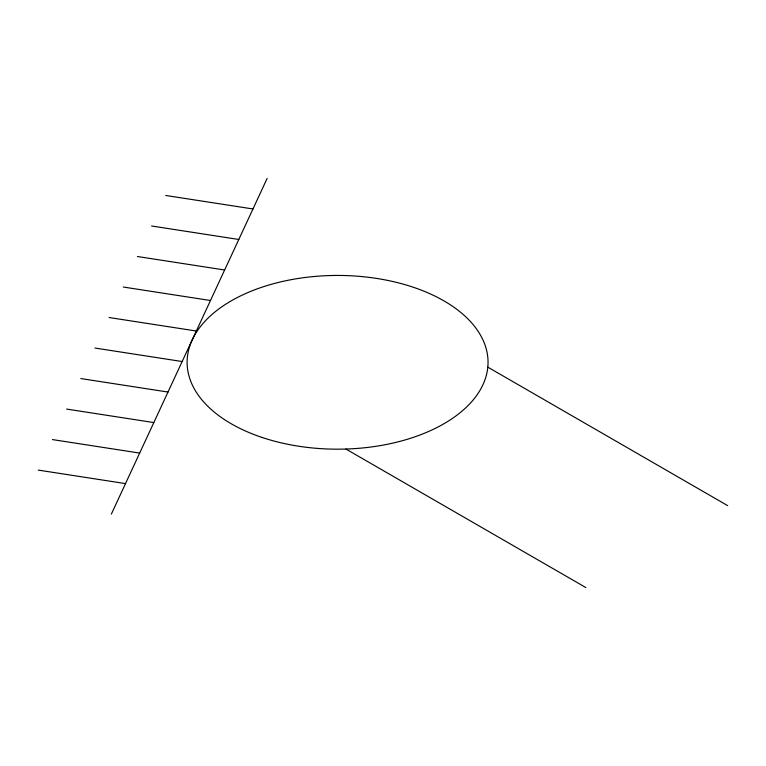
<?xml version="1.0" encoding="UTF-8"?>
<svg xmlns="http://www.w3.org/2000/svg" width="766" height="766" viewBox="0 0 766 766"><rect width="100%" height="100%" fill="white"/><g stroke="black" fill="none" stroke-linecap="round" stroke-linejoin="round"><path stroke-width="1.15" d="M111.348 514.101L267.123 178.449M165.753 195.474L252.962 208.965M151.591 225.989L238.8 239.48M137.43 256.505L224.639 269.996M123.269 287.02L210.478 300.511M109.107 317.526L196.316 331.017M94.946 348.042L182.155 361.533M80.784 378.557L167.993 392.048M66.623 409.073L153.832 422.564M52.461 439.588L139.671 453.079M38.3 470.104L125.509 483.595M487.808 367.144L727.7 505.646M345.945 449.048L585.837 587.551M262.336 437.539A150.471 86.874 0 0 0 488.038 362.308A150.471 86.874 0 0 0 262.336 287.078A150.471 86.874 0 0 0 262.336 437.539"/></g></svg>
